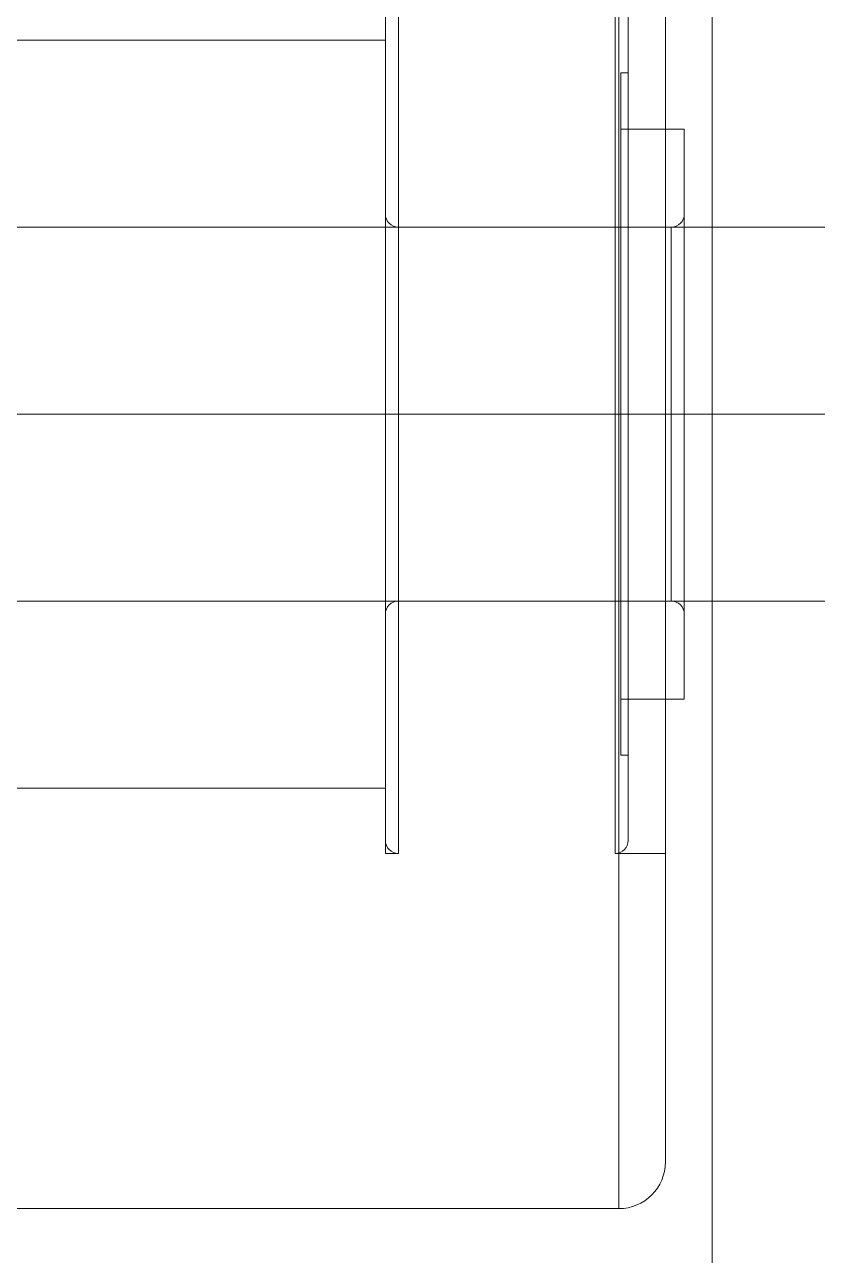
# Model space of a CAD drawing. Header units: millimetres. Extents: x -50460 to 50460, y -35640 to 35640.
# Drawn here: x -35139.6 to -35097.1, y 21231.9 to 21297.8 of the extents above; entities that cross this region are included whole.
import ezdxf

# ---------------------------------------------------------------- set-up
doc = ezdxf.new("R2010")
doc.units = ezdxf.units.MM
doc.set_wipeout_variables(frame=1)
doc.linetypes.add('点画线', pattern=[18, 12, -2, 2, -2])
for name, color, linetype, lineweight in [('EB0', 7, 'Continuous', 15), ('中心线层', 1, '点画线', 18), ('尺寸线层', 4, 'Continuous', 18), ('粗实线层', 7, 'Continuous', 15), ('粗实线层_1', 7, 'Continuous', 15)]:
    doc.layers.add(name, color=color, linetype=linetype, lineweight=lineweight)

# ---------------------------------------------------------------- blocks, each defined once
blk = doc.blocks.new('*X858')
at = {"layer": 'EB0'}
for p, q in [((0, 10), (138.5, 10)), ((0, -10), (138.5, -10))]:
    blk.add_line(p, q, dxfattribs=at)
at = {"layer": '中心线层', "linetype": '点画线', "lineweight": 18}
blk.add_line((-15.5, 0), (143, 0), dxfattribs=at)
blk = doc.blocks.new('*X890')
at = {"layer": '粗实线层'}
blk.add_line((0, -177), (0, -10), dxfattribs=at)
blk = doc.blocks.new('*X888')
at = {"layer": '中心线层'}
blk.add_line((95.286, -88), (121.286, -88), dxfattribs=at)
at = {"layer": '粗实线层_1'}
blk.add_blockref('*X890', (101, -39.5), dxfattribs=at)
blk = doc.blocks.new('*X894')
at = {"layer": '中心线层', "linetype": '点画线', "lineweight": 18}
for p, q in [((3.51, -42.5), (73.49, -42.5)), ((3.51, -42.5), (73.49, -42.5)), ((16, -42.5), (61, -42.5)), ((16, -42.5), (61, -42.5)), ((61.7, -42.5), (61, -42.5)), ((61.7, -42.5), (61, -42.5)), ((61, -42.5), (61.7, -42.5)), ((61, -42.5), (61.7, -42.5)), ((61, -42.5), (61.7, -42.5)), ((61, -42.5), (61.7, -42.5)), ((73.3, -42.5), (74, -42.5)), ((73.3, -42.5), (74, -42.5)), ((73.3, -42.5), (76, -42.5)), ((73.3, -42.5), (76, -42.5)), ((73.49, -42.5), (75.99, -42.5)), ((73.49, -42.5), (75.99, -42.5)), ((73.6, -42.5), (77, -42.5)), ((73.6, -42.5), (76, -42.5)), ((73.6, -42.5), (74, -42.5)), ((73.6, -42.5), (74, -42.5)), ((75.99, -42.5), (76, -42.5)), ((75.99, -42.5), (75.99, -42.5)), ((75.99, -42.5), (76, -42.5)), ((76, -42.5), (77, -42.5)), ((77, -42.5), (76.3, -42.5)), ((77, -42.5), (76.3, -42.5))]:
    blk.add_line(p, q, dxfattribs=at)
at = {"layer": '粗实线层'}
for p, q in [((73.49, -42.5), (73.49, 0)), ((73.49, 0), (73.49, -42.5)), ((75.99, -2.5), (75.99, -42.5)), ((76, -42.5), (76, -10.85)), ((61, -42.5), (61, -19)), ((61.7, -42.5), (61.7, -19)), ((73.3, -19), (73.3, -42.5)), ((74, -19.7), (74, -42.5)), ((16, -22.5), (61, -22.5)), ((61, -22.5), (61, -42.5)), ((73.6, -42.5), (73.6, -24.25)), ((73.6, -24.25), (74, -24.25)), ((73.6, -27.25), (76, -27.25)), ((76, -27.25), (77, -27.25)), ((77, -42.5), (77, -27.25)), ((61.7, -32.5), (61.7, -42.5)), ((61.7, -32.5), (76.3, -32.5)), ((76.3, -32.5), (76.3, -42.5)), ((61, -66), (61, -42.5)), ((61, -42.5), (61, -62.5)), ((61.7, -42.5), (76.3, -42.5)), ((61.7, -42.5), (76.3, -42.5)), ((61.7, -42.5), (61.7, -52.5)), ((61.7, -66), (61.7, -42.5)), ((73.3, -42.5), (73.3, -66)), ((73.49, -42.5), (73.49, -85)), ((73.49, -85), (73.49, -42.5)), ((73.6, -42.5), (73.6, -60.75)), ((74, -65.3), (74, -42.5)), ((75.99, -82.5), (75.99, -42.5)), ((76, -74.15), (76, -42.5)), ((76.3, -42.5), (76.3, -52.5)), ((77, -57.75), (77, -42.5)), ((76.3, -52.5), (61.7, -52.5)), ((76, -57.75), (73.6, -57.75)), ((77, -57.75), (76, -57.75)), ((74, -60.75), (73.6, -60.75)), ((61, -62.5), (16, -62.5)), ((61.7, -66), (61, -66)), ((76, -66), (73.3, -66)), ((76, -74.15), (75.99, -74.15)), ((73.49, -85), (3.51, -85))]:
    blk.add_line(p, q, dxfattribs=at)
for centre, radius, start, end in [((61.7, -31.8), 0.7, 180.00042, 270), ((76.3, -31.8), 0.7, 270, 360), ((61.7, -53.2), 0.7, 90, 179.99996), ((76.3, -53.2), 0.7, 0.00019, 90), ((61.7, -65.3), 0.7, 180.00034, 270), ((73.3, -65.3), 0.7, 270, 0.00006), ((73.49, -82.5), 2.5, 270, 360)]:
    blk.add_arc(centre, radius, start, end, dxfattribs=at)
blk = doc.blocks.new('*X856')
blk.add_wipeout([(-835, -319.784), (-835, -311.284), (-835, -311.284), (-836.5, -309.784), (-836.5, -309.784), (-881, -309.784), (-881, -309.784), (-893.5, -309.784), (-893.5, -309.784), (-975, -309.784), (-975, -309.784), (-975, -302.463), (-975, -302.463), (-986.223, -302.463), (-986.223, -302.463), (-986.304, -302.592), (-986.383, -302.723), (-986.46, -302.855), (-986.534, -302.988), (-986.606, -303.123), (-986.674, -303.259), (-986.741, -303.396), (-986.804, -303.535), (-986.865, -303.675), (-986.924, -303.816), (-986.979, -303.958), (-987.032, -304.101), (-987.082, -304.245), (-987.129, -304.39), (-987.174, -304.536), (-987.216, -304.683), (-987.255, -304.83), (-987.291, -304.979), (-987.324, -305.128), (-987.355, -305.277), (-987.382, -305.427), (-987.407, -305.578), (-987.429, -305.729), (-987.448, -305.88), (-987.464, -306.032), (-987.477, -306.184), (-987.487, -306.336), (-987.494, -306.488), (-987.499, -306.641), (-987.5, -306.793), (-987.5, -306.793), (-987.5, -319.784), (-987.5, -319.784), (-987.5, -332.774), (-987.5, -332.774), (-987.499, -332.927), (-987.494, -333.079), (-987.487, -333.232), (-987.477, -333.384), (-987.464, -333.536), (-987.448, -333.688), (-987.429, -333.839), (-987.407, -333.99), (-987.382, -334.141), (-987.355, -334.291), (-987.324, -334.44), (-987.291, -334.589), (-987.255, -334.737), (-987.216, -334.885), (-987.174, -335.032), (-987.129, -335.177), (-987.082, -335.322), (-987.032, -335.467), (-986.979, -335.61), (-986.924, -335.752), (-986.865, -335.893), (-986.804, -336.033), (-986.741, -336.171), (-986.674, -336.309), (-986.606, -336.445), (-986.534, -336.58), (-986.46, -336.713), (-986.383, -336.845), (-986.304, -336.975), (-986.223, -337.104), (-986.223, -337.104), (-975, -337.104), (-975, -337.104), (-975, -329.784), (-975, -329.784), (-893.5, -329.784), (-893.5, -329.784), (-881, -329.784), (-881, -329.784), (-836.5, -329.784), (-836.5, -329.784), (-835, -328.284), (-835, -328.284)]).dxf.layer = '粗实线层_1'
at = {"layer": '粗实线层_1'}
for name, p in [('*X888', (-984, -231.784)), ('*X894', (-961.5, -277.284)), ('*X858', (-975, -319.784))]:
    blk.add_blockref(name, p, dxfattribs=at)
blk = doc.blocks.new('*X805')
at = {"layer": '尺寸线层'}
blk.add_blockref('*X856', (-1515, 819.783), dxfattribs=at)

msp = doc.modelspace()

# ---------------------------------------------------------------- block references
at = {"layer": '尺寸线层'}
msp.add_blockref('*X805', (-32704.742, 20776.945), dxfattribs=at)

doc.saveas('drawing.dxf')
